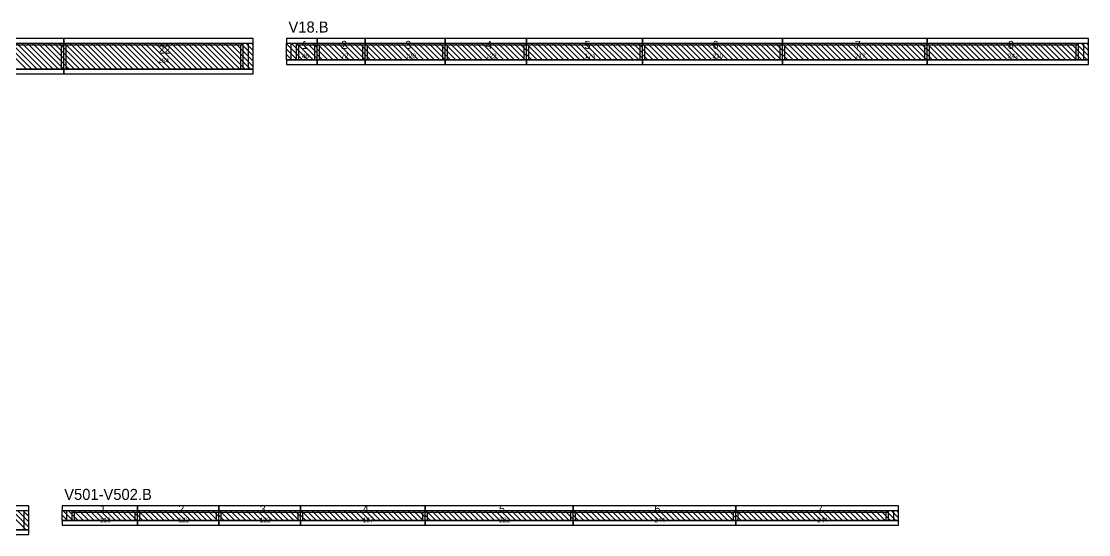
# Model space of a CAD drawing. Header units: metres. Extents: x -10 to 74425, y -2037 to 26.
# Drawn here: x 10364 to 11964, y -1029 to -260 of the extents above; entities that cross this region are included whole.
import ezdxf

# ---------------------------------------------------------------- set-up
doc = ezdxf.new("R2010")
doc.units = ezdxf.units.M
doc.layers.add('VIGAS', color=7, linetype='Continuous')

msp = doc.modelspace()

# ---------------------------------------------------------------- linework, layer by layer
at = {"layer": 'VIGAS'}
for p, q in [((10147.4, -293), (10427.4, -293)), ((10147.4, -295.2), (10427.4, -295.2)), ((10371.4, -332), (10332.4, -293)), ((10379.4, -332), (10340.4, -293)), ((10387.4, -332), (10348.4, -293)), ((10395.4, -332), (10356.4, -293)), ((10403.4, -332), (10364.4, -293)), ((10411.4, -332), (10372.4, -293)), ((10419.4, -332), (10380.4, -293)), ((10427.4, -332), (10388.4, -293)), ((10427.4, -324), (10396.4, -293)), ((10427.4, -316), (10404.4, -293)), ((10427.4, -308), (10412.4, -293)), ((10427.4, -300), (10420.4, -293)), ((10423.9, -332), (10423.9, -295.2)), ((10427.4, -332), (10427.4, -293)), ((10427.4, -332), (10427.4, -293)), ((10427.4, -293), (10711.4, -293)), ((10427.4, -332), (10427.4, -293)), ((10427.4, -332), (10427.4, -293)), ((10427.4, -332), (10427.4, -293)), ((10427.4, -295.2), (10696.4, -295.2)), ((10459.4, -332), (10427.4, -300)), ((10467.4, -332), (10428.4, -293)), ((10430.9, -332), (10430.9, -295.2)), ((10475.4, -332), (10436.4, -293)), ((10483.4, -332), (10444.4, -293)), ((10491.4, -332), (10452.4, -293)), ((10499.4, -332), (10460.4, -293)), ((10507.4, -332), (10468.4, -293)), ((10515.4, -332), (10476.4, -293)), ((10523.4, -332), (10484.4, -293)), ((10531.4, -332), (10492.4, -293)), ((10539.4, -332), (10500.4, -293)), ((10547.4, -332), (10508.4, -293)), ((10555.4, -332), (10516.4, -293)), ((10563.4, -332), (10524.4, -293)), ((10571.4, -332), (10532.4, -293)), ((10579.4, -332), (10540.4, -293)), ((10587.4, -332), (10548.4, -293)), ((10595.4, -332), (10556.4, -293)), ((10603.4, -332), (10564.4, -293)), ((10611.4, -332), (10572.4, -293)), ((10619.4, -332), (10580.4, -293)), ((10627.4, -332), (10588.4, -293)), ((10635.4, -332), (10596.4, -293)), ((10643.4, -332), (10604.4, -293)), ((10651.4, -332), (10612.4, -293)), ((10659.4, -332), (10620.4, -293)), ((10667.4, -332), (10628.4, -293)), ((10675.4, -332), (10636.4, -293)), ((10683.4, -332), (10644.4, -293)), ((10691.4, -332), (10652.4, -293)), ((10699.4, -332), (10660.4, -293)), ((10707.4, -332), (10668.4, -293)), ((10711.4, -328), (10676.4, -293)), ((10711.4, -320), (10684.4, -293)), ((10711.4, -312), (10692.4, -293)), ((10692.9, -332), (10692.9, -295.2)), ((10696.4, -332), (10696.4, -293)), ((10711.4, -304), (10700.4, -293)), ((10704.4, -332), (10704.4, -293)), ((10711.4, -296), (10708.4, -293)), ((10711.4, -332), (10711.4, -293)), ((10761.4, -293), (10807.4, -293)), ((10761.4, -318), (10761.4, -293)), ((10785.4, -318), (10761.4, -294)), ((10777.4, -318), (10761.4, -302)), ((10768.4, -318), (10768.4, -293)), ((10793.4, -318), (10768.4, -293)), ((10776.4, -318), (10776.4, -293)), ((10801.4, -318), (10776.4, -293)), ((10776.4, -295.2), (10807.4, -295.2)), ((10779.9, -318), (10779.9, -295.2)), ((10807.4, -316), (10784.4, -293)), ((10807.4, -308), (10792.4, -293)), ((10807.4, -300), (10800.4, -293)), ((10803.9, -318), (10803.9, -295.2)), ((10807.4, -318), (10807.4, -293)), ((10807.4, -318), (10807.4, -293)), ((10807.4, -293), (10879.4, -293)), ((10807.4, -318), (10807.4, -293)), ((10807.4, -318), (10807.4, -293)), ((10807.4, -318), (10807.4, -293)), ((10831.4, -318), (10807.4, -294)), ((10807.4, -295.2), (10879.4, -295.2)), ((10823.4, -318), (10807.4, -302)), ((10810.9, -318), (10810.9, -295.2)), ((10839.4, -318), (10814.4, -293)), ((10847.4, -318), (10822.4, -293)), ((10855.4, -318), (10830.4, -293)), ((10863.4, -318), (10838.4, -293)), ((10871.4, -318), (10846.4, -293)), ((10879.4, -318), (10854.4, -293)), ((10879.4, -310), (10862.4, -293)), ((10879.4, -302), (10870.4, -293)), ((10875.9, -318), (10875.9, -295.2)), ((10879.4, -294), (10878.4, -293)), ((10879.4, -318), (10879.4, -293)), ((10879.4, -318), (10879.4, -293)), ((10879.4, -293), (10999.4, -293)), ((10879.4, -318), (10879.4, -293)), ((10879.4, -318), (10879.4, -293)), ((10879.4, -318), (10879.4, -293)), ((10903.4, -318), (10879.4, -294)), ((10879.4, -295.2), (10999.4, -295.2)), ((10895.4, -318), (10879.4, -302)), ((10882.9, -318), (10882.9, -295.2)), ((10911.4, -318), (10886.4, -293)), ((10919.4, -318), (10894.4, -293)), ((10927.4, -318), (10902.4, -293)), ((10935.4, -318), (10910.4, -293)), ((10943.4, -318), (10918.4, -293)), ((10951.4, -318), (10926.4, -293)), ((10959.4, -318), (10934.4, -293)), ((10967.4, -318), (10942.4, -293)), ((10975.4, -318), (10950.4, -293)), ((10983.4, -318), (10958.4, -293)), ((10991.4, -318), (10966.4, -293)), ((10999.4, -318), (10974.4, -293)), ((10999.4, -310), (10982.4, -293)), ((10999.4, -302), (10990.4, -293)), ((10995.9, -318), (10995.9, -295.2)), ((10999.4, -294), (10998.4, -293)), ((10999.4, -318), (10999.4, -293)), ((10999.4, -318), (10999.4, -293)), ((10999.4, -293), (11121.4, -293)), ((10999.4, -318), (10999.4, -293)), ((10999.4, -318), (10999.4, -293)), ((10999.4, -318), (10999.4, -293)), ((11023.4, -318), (10999.4, -294)), ((10999.4, -295.2), (11121.4, -295.2)), ((11015.4, -318), (10999.4, -302)), ((11002.9, -318), (11002.9, -295.2)), ((11031.4, -318), (11006.4, -293)), ((11039.4, -318), (11014.4, -293)), ((11047.4, -318), (11022.4, -293)), ((11055.4, -318), (11030.4, -293)), ((11063.4, -318), (11038.4, -293)), ((11071.4, -318), (11046.4, -293)), ((11079.4, -318), (11054.4, -293)), ((11087.4, -318), (11062.4, -293)), ((11095.4, -318), (11070.4, -293)), ((11103.4, -318), (11078.4, -293)), ((11111.4, -318), (11086.4, -293)), ((11119.4, -318), (11094.4, -293)), ((11121.4, -312), (11102.4, -293)), ((11121.4, -304), (11110.4, -293)), ((11117.9, -318), (11117.9, -295.2)), ((11121.4, -296), (11118.4, -293)), ((11121.4, -318), (11121.4, -293)), ((11121.4, -318), (11121.4, -293)), ((11121.4, -293), (11295, -293)), ((11121.4, -318), (11121.4, -293)), ((11121.4, -318), (11121.4, -293)), ((11121.4, -318), (11121.4, -293)), ((11145.4, -318), (11121.4, -294)), ((11121.4, -295.2), (11295, -295.2)), ((11137.4, -318), (11121.4, -302)), ((11124.9, -318), (11124.9, -295.2)), ((11153.4, -318), (11128.4, -293)), ((11161.4, -318), (11136.4, -293)), ((11169.4, -318), (11144.4, -293)), ((11177.4, -318), (11152.4, -293)), ((11185.4, -318), (11160.4, -293)), ((11193.4, -318), (11168.4, -293)), ((11201.4, -318), (11176.4, -293)), ((11209.4, -318), (11184.4, -293)), ((11217.4, -318), (11192.4, -293)), ((11225.4, -318), (11200.4, -293)), ((11233.4, -318), (11208.4, -293)), ((11241.4, -318), (11216.4, -293)), ((11249.4, -318), (11224.4, -293)), ((11257.4, -318), (11232.4, -293)), ((11265.4, -318), (11240.4, -293)), ((11273.4, -318), (11248.4, -293)), ((11281.4, -318), (11256.4, -293)), ((11289.4, -318), (11264.4, -293)), ((11295, -315.6), (11272.4, -293)), ((11295, -307.6), (11280.4, -293)), ((11295, -299.6), (11288.4, -293)), ((11291.5, -318), (11291.5, -295.2)), ((11295, -318), (11295, -293)), ((11295, -318), (11295, -293)), ((11295, -293), (11505, -293)), ((11295, -318), (11295, -293)), ((11295, -318), (11295, -293)), ((11295, -318), (11295, -293)), ((11319, -318), (11295, -294)), ((11295, -295.2), (11505, -295.2)), ((11311, -318), (11295, -302)), ((11298.5, -318), (11298.5, -295.2)), ((11327, -318), (11302, -293)), ((11335, -318), (11310, -293)), ((11343, -318), (11318, -293)), ((11351, -318), (11326, -293)), ((11359, -318), (11334, -293)), ((11367, -318), (11342, -293)), ((11375, -318), (11350, -293)), ((11383, -318), (11358, -293)), ((11391, -318), (11366, -293)), ((11399, -318), (11374, -293)), ((11407, -318), (11382, -293)), ((11415, -318), (11390, -293)), ((11423, -318), (11398, -293)), ((11431, -318), (11406, -293)), ((11439, -318), (11414, -293)), ((11447, -318), (11422, -293)), ((11455, -318), (11430, -293)), ((11463, -318), (11438, -293)), ((11471, -318), (11446, -293)), ((11479, -318), (11454, -293)), ((11487, -318), (11462, -293)), ((11495, -318), (11470, -293)), ((11503, -318), (11478, -293)), ((11505, -312), (11486, -293)), ((11505, -304), (11494, -293)), ((11501.5, -318), (11501.5, -295.2)), ((11505, -296), (11502, -293)), ((11505, -318), (11505, -293)), ((11505, -318), (11505, -293)), ((11505, -293), (11722, -293)), ((11505, -318), (11505, -293)), ((11505, -318), (11505, -293)), ((11505, -318), (11505, -293)), ((11529, -318), (11505, -294)), ((11505, -295.2), (11722, -295.2)), ((11521, -318), (11505, -302)), ((11508.5, -318), (11508.5, -295.2)), ((11537, -318), (11512, -293)), ((11545, -318), (11520, -293)), ((11553, -318), (11528, -293)), ((11561, -318), (11536, -293)), ((11569, -318), (11544, -293)), ((11577, -318), (11552, -293)), ((11585, -318), (11560, -293)), ((11593, -318), (11568, -293)), ((11601, -318), (11576, -293)), ((11609, -318), (11584, -293)), ((11617, -318), (11592, -293)), ((11625, -318), (11600, -293)), ((11633, -318), (11608, -293)), ((11641, -318), (11616, -293)), ((11649, -318), (11624, -293)), ((11657, -318), (11632, -293)), ((11665, -318), (11640, -293)), ((11673, -318), (11648, -293)), ((11681, -318), (11656, -293)), ((11689, -318), (11664, -293)), ((11697, -318), (11672, -293)), ((11705, -318), (11680, -293)), ((11713, -318), (11688, -293)), ((11721, -318), (11696, -293)), ((11722, -311), (11704, -293)), ((11722, -303), (11712, -293)), ((11718.5, -318), (11718.5, -295.2)), ((11722, -295), (11720, -293)), ((11722, -318), (11722, -293)), ((11722, -318), (11722, -293)), ((11722, -293), (11964, -293)), ((11722, -318), (11722, -293)), ((11722, -318), (11722, -293)), ((11722, -318), (11722, -293)), ((11746, -318), (11722, -294)), ((11722, -295.2), (11949, -295.2)), ((11738, -318), (11722, -302)), ((11725.5, -318), (11725.5, -295.2)), ((11754, -318), (11729, -293)), ((11762, -318), (11737, -293)), ((11770, -318), (11745, -293)), ((11778, -318), (11753, -293)), ((11786, -318), (11761, -293)), ((11794, -318), (11769, -293)), ((11802, -318), (11777, -293)), ((11810, -318), (11785, -293)), ((11818, -318), (11793, -293)), ((11826, -318), (11801, -293)), ((11834, -318), (11809, -293)), ((11842, -318), (11817, -293)), ((11850, -318), (11825, -293)), ((11858, -318), (11833, -293)), ((11866, -318), (11841, -293)), ((11874, -318), (11849, -293)), ((11882, -318), (11857, -293)), ((11890, -318), (11865, -293)), ((11898, -318), (11873, -293)), ((11906, -318), (11881, -293)), ((11914, -318), (11889, -293)), ((11922, -318), (11897, -293)), ((11930, -318), (11905, -293)), ((11938, -318), (11913, -293)), ((11946, -318), (11921, -293)), ((11954, -318), (11929, -293)), ((11962, -318), (11937, -293)), ((11964, -312), (11945, -293)), ((11945.5, -318), (11945.5, -295.2)), ((11949, -318), (11949, -293)), ((11964, -304), (11953, -293)), ((11957, -318), (11957, -293)), ((11964, -296), (11961, -293)), ((11964, -318), (11964, -293)), ((10451.4, -332), (10427.4, -308)), ((10443.4, -332), (10427.4, -316)), ((10769.4, -318), (10761.4, -310)), ((10761.4, -318), (10807.4, -318)), ((10761.4, -318), (10761.4, -318)), ((10776.4, -318), (10779.9, -318)), ((10803.9, -318), (10807.4, -318)), ((10815.4, -318), (10807.4, -310)), ((10807.4, -318), (10879.4, -318)), ((10807.4, -318), (10810.9, -318)), ((10807.4, -318), (10807.4, -318)), ((10875.9, -318), (10879.4, -318)), ((10887.4, -318), (10879.4, -310)), ((10879.4, -318), (10999.4, -318)), ((10879.4, -318), (10882.9, -318)), ((10879.4, -318), (10879.4, -318)), ((10995.9, -318), (10999.4, -318)), ((11007.4, -318), (10999.4, -310)), ((10999.4, -318), (11121.4, -318)), ((10999.4, -318), (11002.9, -318)), ((10999.4, -318), (10999.4, -318)), ((11117.9, -318), (11121.4, -318)), ((11129.4, -318), (11121.4, -310)), ((11121.4, -318), (11295, -318)), ((11121.4, -318), (11124.9, -318)), ((11121.4, -318), (11121.4, -318)), ((11291.5, -318), (11295, -318)), ((11303, -318), (11295, -310)), ((11295, -318), (11505, -318)), ((11295, -318), (11298.5, -318)), ((11295, -318), (11295, -318)), ((11501.5, -318), (11505, -318)), ((11513, -318), (11505, -310)), ((11505, -318), (11722, -318)), ((11505, -318), (11508.5, -318)), ((11505, -318), (11505, -318)), ((11718.5, -318), (11722, -318)), ((11730, -318), (11722, -310)), ((11722, -318), (11964, -318)), ((11722, -318), (11725.5, -318)), ((11722, -318), (11722, -318)), ((11945.5, -318), (11949, -318)), ((10147.4, -332), (10427.4, -332)), ((10423.9, -332), (10427.4, -332)), ((10435.4, -332), (10427.4, -324)), ((10427.4, -332), (10711.4, -332)), ((10427.4, -332), (10430.9, -332)), ((10427.4, -332), (10427.4, -332)), ((10692.9, -332), (10696.4, -332)), ((10131.2, -993), (10375.2, -993)), ((10371.2, -1022), (10342.2, -993)), ((10375.2, -1018), (10350.2, -993)), ((10375.2, -1010), (10358.2, -993)), ((10375.2, -1002), (10366.2, -993)), ((10368.2, -1022), (10368.2, -993)), ((10375.2, -994), (10374.2, -993)), ((10375.2, -1022), (10375.2, -993)), ((10425.2, -993), (10538.2, -993)), ((10425.2, -1008), (10425.2, -993)), ((10433.2, -1008), (10425.2, -1000)), ((10425.2, -1008), (10538.2, -1008)), ((10425.2, -1008), (10425.2, -1008)), ((10441.2, -1008), (10426.2, -993)), ((10432.2, -1008), (10432.2, -993)), ((10449.2, -1008), (10434.2, -993)), ((10440.2, -1008), (10440.2, -993)), ((10440.2, -995.2), (10538.2, -995.2)), ((10440.2, -1008), (10443.7, -1008)), ((10457.2, -1008), (10442.2, -993)), ((10443.7, -1008), (10443.7, -995.2)), ((10465.2, -1008), (10450.2, -993)), ((10473.2, -1008), (10458.2, -993)), ((10481.2, -1008), (10466.2, -993)), ((10489.2, -1008), (10474.2, -993)), ((10497.2, -1008), (10482.2, -993)), ((10505.2, -1008), (10490.2, -993)), ((10513.2, -1008), (10498.2, -993)), ((10521.2, -1008), (10506.2, -993)), ((10529.2, -1008), (10514.2, -993)), ((10537.2, -1008), (10522.2, -993)), ((10538.2, -1001), (10530.2, -993)), ((10534.7, -1008), (10534.7, -995.2)), ((10534.7, -1008), (10538.2, -1008)), ((10538.2, -1008), (10538.2, -993)), ((10538.2, -1008), (10538.2, -993)), ((10538.2, -993), (10660.2, -993)), ((10538.2, -1008), (10538.2, -993)), ((10538.2, -1008), (10538.2, -993)), ((10538.2, -1008), (10538.2, -993)), ((10538.2, -993), (10538.2, -993)), ((10538.2, -995.2), (10660.2, -995.2)), ((10546.2, -1008), (10538.2, -1000)), ((10538.2, -1008), (10660.2, -1008)), ((10538.2, -1008), (10541.7, -1008)), ((10538.2, -1008), (10538.2, -1008)), ((10554.2, -1008), (10539.2, -993)), ((10541.7, -1008), (10541.7, -995.2)), ((10562.2, -1008), (10547.2, -993)), ((10570.2, -1008), (10555.2, -993)), ((10578.2, -1008), (10563.2, -993)), ((10586.2, -1008), (10571.2, -993)), ((10594.2, -1008), (10579.2, -993)), ((10602.2, -1008), (10587.2, -993)), ((10610.2, -1008), (10595.2, -993)), ((10618.2, -1008), (10603.2, -993)), ((10626.2, -1008), (10611.2, -993)), ((10634.2, -1008), (10619.2, -993)), ((10642.2, -1008), (10627.2, -993)), ((10650.2, -1008), (10635.2, -993)), ((10658.2, -1008), (10643.2, -993)), ((10660.2, -1002), (10651.2, -993)), ((10656.7, -1008), (10656.7, -995.2)), ((10656.7, -1008), (10660.2, -1008)), ((10660.2, -994), (10659.2, -993)), ((10660.2, -1008), (10660.2, -993)), ((10660.2, -1008), (10660.2, -993)), ((10660.2, -993), (10782.2, -993)), ((10660.2, -1008), (10660.2, -993)), ((10660.2, -1008), (10660.2, -993)), ((10660.2, -1008), (10660.2, -993)), ((10660.2, -995.2), (10782.2, -995.2)), ((10668.2, -1008), (10660.2, -1000)), ((10660.2, -1008), (10782.2, -1008)), ((10660.2, -1008), (10663.7, -1008)), ((10660.2, -1008), (10660.2, -1008)), ((10676.2, -1008), (10661.2, -993)), ((10663.7, -1008), (10663.7, -995.2)), ((10684.2, -1008), (10669.2, -993)), ((10692.2, -1008), (10677.2, -993)), ((10700.2, -1008), (10685.2, -993)), ((10708.2, -1008), (10693.2, -993)), ((10716.2, -1008), (10701.2, -993)), ((10724.2, -1008), (10709.2, -993)), ((10732.2, -1008), (10717.2, -993)), ((10740.2, -1008), (10725.2, -993)), ((10748.2, -1008), (10733.2, -993)), ((10756.2, -1008), (10741.2, -993)), ((10764.2, -1008), (10749.2, -993)), ((10772.2, -1008), (10757.2, -993)), ((10780.2, -1008), (10765.2, -993)), ((10782.2, -1002), (10773.2, -993)), ((10778.7, -1008), (10778.7, -995.2)), ((10778.7, -1008), (10782.2, -1008)), ((10782.2, -994), (10781.2, -993)), ((10782.2, -1008), (10782.2, -993)), ((10782.2, -1008), (10782.2, -993)), ((10782.2, -993), (10969.2, -993)), ((10782.2, -1008), (10782.2, -993)), ((10782.2, -1008), (10782.2, -993)), ((10782.2, -1008), (10782.2, -993)), ((10782.2, -995.2), (10969.2, -995.2)), ((10790.2, -1008), (10782.2, -1000)), ((10782.2, -1008), (10969.2, -1008)), ((10782.2, -1008), (10785.7, -1008)), ((10782.2, -1008), (10782.2, -1008)), ((10798.2, -1008), (10783.2, -993)), ((10785.7, -1008), (10785.7, -995.2)), ((10806.2, -1008), (10791.2, -993)), ((10814.2, -1008), (10799.2, -993)), ((10822.2, -1008), (10807.2, -993)), ((10830.2, -1008), (10815.2, -993)), ((10838.2, -1008), (10823.2, -993)), ((10846.2, -1008), (10831.2, -993)), ((10854.2, -1008), (10839.2, -993)), ((10862.2, -1008), (10847.2, -993)), ((10870.2, -1008), (10855.2, -993)), ((10878.2, -1008), (10863.2, -993)), ((10886.2, -1008), (10871.2, -993)), ((10894.2, -1008), (10879.2, -993)), ((10902.2, -1008), (10887.2, -993)), ((10910.2, -1008), (10895.2, -993)), ((10918.2, -1008), (10903.2, -993)), ((10926.2, -1008), (10911.2, -993)), ((10934.2, -1008), (10919.2, -993)), ((10942.2, -1008), (10927.2, -993)), ((10950.2, -1008), (10935.2, -993)), ((10958.2, -1008), (10943.2, -993)), ((10966.2, -1008), (10951.2, -993)), ((10969.2, -1003), (10959.2, -993)), ((10965.7, -1008), (10965.7, -995.2)), ((10965.7, -1008), (10969.2, -1008)), ((10969.2, -995), (10967.2, -993)), ((10969.2, -1008), (10969.2, -993)), ((10969.2, -1008), (10969.2, -993)), ((10969.2, -993), (11191, -993)), ((10969.2, -1008), (10969.2, -993)), ((10969.2, -1008), (10969.2, -993)), ((10969.2, -1008), (10969.2, -993)), ((10969.2, -995.2), (11191, -995.2)), ((10977.2, -1008), (10969.2, -1000)), ((10969.2, -1008), (11191, -1008)), ((10969.2, -1008), (10972.7, -1008)), ((10969.2, -1008), (10969.2, -1008)), ((10985.2, -1008), (10970.2, -993)), ((10972.7, -1008), (10972.7, -995.2)), ((10993.2, -1008), (10978.2, -993)), ((11001.2, -1008), (10986.2, -993)), ((11009.2, -1008), (10994.2, -993)), ((11017.2, -1008), (11002.2, -993)), ((11025.2, -1008), (11010.2, -993)), ((11033.2, -1008), (11018.2, -993)), ((11041.2, -1008), (11026.2, -993)), ((11049.2, -1008), (11034.2, -993)), ((11057.2, -1008), (11042.2, -993)), ((11065.2, -1008), (11050.2, -993)), ((11073.2, -1008), (11058.2, -993)), ((11081.2, -1008), (11066.2, -993)), ((11089.2, -1008), (11074.2, -993)), ((11097.2, -1008), (11082.2, -993)), ((11105.2, -1008), (11090.2, -993)), ((11113.2, -1008), (11098.2, -993)), ((11121.2, -1008), (11106.2, -993)), ((11129.2, -1008), (11114.2, -993)), ((11137.2, -1008), (11122.2, -993)), ((11145.2, -1008), (11130.2, -993)), ((11153.2, -1008), (11138.2, -993)), ((11161.2, -1008), (11146.2, -993)), ((11169.2, -1008), (11154.2, -993)), ((11177.2, -1008), (11162.2, -993)), ((11185.2, -1008), (11170.2, -993)), ((11191, -1005.8), (11178.2, -993)), ((11191, -997.8), (11186.2, -993)), ((11187.5, -1008), (11187.5, -995.2)), ((11187.5, -1008), (11191, -1008)), ((11191, -1008), (11191, -993)), ((11191, -1008), (11191, -993)), ((11191, -993), (11435, -993)), ((11191, -1008), (11191, -993)), ((11191, -1008), (11191, -993)), ((11191, -1008), (11191, -993)), ((11191, -995.2), (11435, -995.2)), ((11199, -1008), (11191, -1000)), ((11191, -1008), (11435, -1008)), ((11191, -1008), (11194.5, -1008)), ((11191, -1008), (11191, -1008)), ((11207, -1008), (11192, -993)), ((11194.5, -1008), (11194.5, -995.2)), ((11215, -1008), (11200, -993)), ((11223, -1008), (11208, -993)), ((11231, -1008), (11216, -993)), ((11239, -1008), (11224, -993)), ((11247, -1008), (11232, -993)), ((11255, -1008), (11240, -993)), ((11263, -1008), (11248, -993)), ((11271, -1008), (11256, -993)), ((11279, -1008), (11264, -993)), ((11287, -1008), (11272, -993)), ((11295, -1008), (11280, -993)), ((11303, -1008), (11288, -993)), ((11311, -1008), (11296, -993)), ((11319, -1008), (11304, -993)), ((11327, -1008), (11312, -993)), ((11335, -1008), (11320, -993)), ((11343, -1008), (11328, -993)), ((11351, -1008), (11336, -993)), ((11359, -1008), (11344, -993)), ((11367, -1008), (11352, -993)), ((11375, -1008), (11360, -993)), ((11383, -1008), (11368, -993)), ((11391, -1008), (11376, -993)), ((11399, -1008), (11384, -993)), ((11407, -1008), (11392, -993)), ((11415, -1008), (11400, -993)), ((11423, -1008), (11408, -993)), ((11431, -1008), (11416, -993)), ((11435, -1004), (11424, -993)), ((11431.5, -1008), (11431.5, -995.2)), ((11431.5, -1008), (11435, -1008)), ((11435, -996), (11432, -993)), ((11435, -1008), (11435, -993)), ((11435, -1008), (11435, -993)), ((11435, -993), (11679, -993)), ((11435, -1008), (11435, -993)), ((11435, -1008), (11435, -993)), ((11435, -1008), (11435, -993)), ((11435, -995.2), (11664, -995.2)), ((11443, -1008), (11435, -1000)), ((11435, -1008), (11679, -1008)), ((11435, -1008), (11438.5, -1008)), ((11435, -1008), (11435, -1008)), ((11451, -1008), (11436, -993)), ((11438.5, -1008), (11438.5, -995.2)), ((11459, -1008), (11444, -993)), ((11467, -1008), (11452, -993)), ((11475, -1008), (11460, -993)), ((11483, -1008), (11468, -993)), ((11491, -1008), (11476, -993)), ((11499, -1008), (11484, -993)), ((11507, -1008), (11492, -993)), ((11515, -1008), (11500, -993)), ((11523, -1008), (11508, -993)), ((11531, -1008), (11516, -993)), ((11539, -1008), (11524, -993)), ((11547, -1008), (11532, -993)), ((11555, -1008), (11540, -993)), ((11563, -1008), (11548, -993)), ((11571, -1008), (11556, -993)), ((11579, -1008), (11564, -993)), ((11587, -1008), (11572, -993)), ((11595, -1008), (11580, -993)), ((11603, -1008), (11588, -993)), ((11611, -1008), (11596, -993)), ((11619, -1008), (11604, -993)), ((11627, -1008), (11612, -993)), ((11635, -1008), (11620, -993)), ((11643, -1008), (11628, -993)), ((11651, -1008), (11636, -993)), ((11659, -1008), (11644, -993)), ((11667, -1008), (11652, -993)), ((11675, -1008), (11660, -993)), ((11660.5, -1008), (11660.5, -995.2)), ((11660.5, -1008), (11664, -1008)), ((11664, -1008), (11664, -993)), ((11679, -1004), (11668, -993)), ((11672, -1008), (11672, -993)), ((11679, -996), (11676, -993)), ((11679, -1008), (11679, -993)), ((10131.2, -1022), (10375.2, -1022))]:
    msp.add_line(p, q, dxfattribs=at)
for points in [[(10147.4, -293), (10427.4, -293), (10427.4, -286), (10147.4, -286)], [(10427.4, -293), (10711.4, -293), (10711.4, -286), (10427.4, -286)], [(10761.4, -293), (10807.4, -293), (10807.4, -286), (10761.4, -286)], [(10807.4, -293), (10879.4, -293), (10879.4, -286), (10807.4, -286)], [(10879.4, -293), (10999.4, -293), (10999.4, -286), (10879.4, -286)], [(10999.4, -293), (11121.4, -293), (11121.4, -286), (10999.4, -286)], [(11121.4, -293), (11295, -293), (11295, -286), (11121.4, -286)], [(11295, -293), (11505, -293), (11505, -286), (11295, -286)], [(11505, -293), (11722, -293), (11722, -286), (11505, -286)], [(11722, -293), (11964, -293), (11964, -286), (11722, -286)], [(10761.4, -325), (10807.4, -325), (10807.4, -318), (10761.4, -318)], [(10807.4, -325), (10879.4, -325), (10879.4, -318), (10807.4, -318)], [(10879.4, -325), (10999.4, -325), (10999.4, -318), (10879.4, -318)], [(10999.4, -325), (11121.4, -325), (11121.4, -318), (10999.4, -318)], [(11121.4, -325), (11295, -325), (11295, -318), (11121.4, -318)], [(11295, -325), (11505, -325), (11505, -318), (11295, -318)], [(11505, -325), (11722, -325), (11722, -318), (11505, -318)], [(11722, -325), (11964, -325), (11964, -318), (11722, -318)], [(10147.4, -339), (10427.4, -339), (10427.4, -332), (10147.4, -332)], [(10427.4, -339), (10711.4, -339), (10711.4, -332), (10427.4, -332)], [(10131.2, -993), (10375.2, -993), (10375.2, -986), (10131.2, -986)], [(10425.2, -993), (10538.2, -993), (10538.2, -986), (10425.2, -986)], [(10538.2, -993), (10660.2, -993), (10660.2, -986), (10538.2, -986)], [(10660.2, -993), (10782.2, -993), (10782.2, -986), (10660.2, -986)], [(10782.2, -993), (10969.2, -993), (10969.2, -986), (10782.2, -986)], [(10969.2, -993), (11191, -993), (11191, -986), (10969.2, -986)], [(11191, -993), (11435, -993), (11435, -986), (11191, -986)], [(11435, -993), (11679, -993), (11679, -986), (11435, -986)], [(10425.2, -1015), (10538.2, -1015), (10538.2, -1008), (10425.2, -1008)], [(10538.2, -1015), (10660.2, -1015), (10660.2, -1008), (10538.2, -1008)], [(10660.2, -1015), (10782.2, -1015), (10782.2, -1008), (10660.2, -1008)], [(10782.2, -1015), (10969.2, -1015), (10969.2, -1008), (10782.2, -1008)], [(10969.2, -1015), (11191, -1015), (11191, -1008), (10969.2, -1008)], [(11191, -1015), (11435, -1015), (11435, -1008), (11191, -1008)], [(11435, -1015), (11679, -1015), (11679, -1008), (11435, -1008)], [(10131.2, -1029), (10375.2, -1029), (10375.2, -1022), (10131.2, -1022)]]:
    msp.add_lwpolyline(points, close=True, dxfattribs=at)

# ---------------------------------------------------------------- texts
for s, height, p in [('V18.B', 16.5, (10764.4, -277)), ('22', 12, (10569.4, -308.5)), ('1', 12, (10784.4, -301.5)), ('2', 12, (10843.4, -301.5)), ('3', 12, (10939.4, -301.5)), ('4', 12, (11060.4, -301.5)), ('5', 12, (11208.2, -301.5)), ('6', 12, (11400, -301.5)), ('7', 12, (11613.5, -301.5)), ('8', 12, (11843, -301.5)), ('284', 7, (10569.4, -322.5)), ('46', 7, (10784.4, -315.5)), ('72', 7, (10843.4, -315.5)), ('120', 7, (10939.4, -315.5)), ('122', 7, (11060.4, -315.5)), ('174', 7, (11208.2, -315.5)), ('210', 7, (11400, -315.5)), ('217', 7, (11613.5, -315.5)), ('242', 7, (11843, -315.5)), ('V501-V502.B', 16.5, (10428.2, -977)), ('1', 12, (10481.7, -996.5)), ('2', 12, (10599.2, -996.5)), ('3', 12, (10721.2, -996.5)), ('4', 12, (10875.7, -996.5)), ('5', 12, (11080.1, -996.5)), ('6', 12, (11313, -996.5)), ('7', 12, (11557, -996.5)), ('113', 7, (10481.7, -1010.5)), ('122', 7, (10599.2, -1010.5)), ('122', 7, (10721.2, -1010.5)), ('187', 7, (10875.7, -1010.5)), ('222', 7, (11080.1, -1010.5)), ('244', 7, (11313, -1010.5)), ('244', 7, (11557, -1010.5))]:
    msp.add_text(s, height=height, dxfattribs=at).set_placement(p)

doc.saveas('drawing.dxf')
